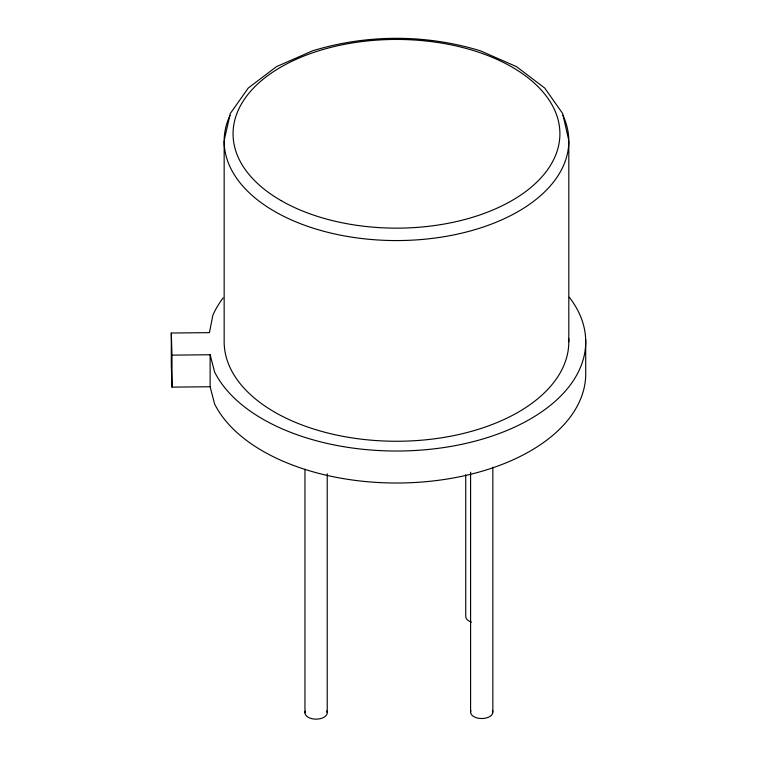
<?xml version="1.0" encoding="UTF-8"?>
<svg xmlns="http://www.w3.org/2000/svg" width="757" height="757" viewBox="0 0 757 757"><rect width="100%" height="100%" fill="white"/><g stroke="black" fill="none" stroke-linecap="round" stroke-linejoin="round"><path stroke-width="1.14" d="M224.46 139.184L230.317 113.484L248.277 88.03L276.475 66.644L312.546 50.833C366.994 34.15 425.964 34.15 480.421 50.833L516.492 66.644L544.69 88.03L562.64 113.484L568.507 139.184M585.7 339.808L585.7 371.81A189.25 109.263 0 0 1 424.535 481.812A189.25 109.263 0 0 1 214.581 403.916L210.124 386.742L171.99 387.13L171.3 365.025L171.3 333.033L209.443 332.635L212.831 315.376A189.25 109.263 0 0 1 223.097 297.965M171.3 333.033L171.99 355.137L210.124 354.74L214.581 371.924A189.25 109.263 0 0 0 461.344 444.406A189.25 109.263 0 0 0 569.283 297.217M568.81 141.067L568.81 341.767M492.845 467.239L492.845 711.987M470.589 472.198L470.589 712.223M465.735 474.753L465.735 616.633A11.128 6.425 0 0 0 471.479 622.14M327.223 473.768L327.223 712.611M304.957 469.274L304.957 712.839M224.157 141.067L224.157 341.767A172.331 99.489 0 0 0 399.403 441.246A172.331 99.489 0 0 0 568.706 338.388M210.124 354.74L210.124 386.742M171.99 355.137L171.99 387.13M562.934 115.319A172.331 99.489 0 0 1 396.479 240.565A172.331 99.489 0 0 1 230.024 115.319M492.419 710.331A11.128 6.425 0 0 1 481.916 718.535A11.128 6.425 0 0 1 470.911 710.549M326.787 710.946A11.128 6.425 0 0 1 316.294 719.15A11.128 6.425 0 0 1 305.289 711.173M280.923 200.51A163.417 94.351 0 0 0 554.332 158.213A163.417 94.351 0 0 0 354.181 42.657A163.417 94.351 0 0 0 280.923 200.51"/></g></svg>
